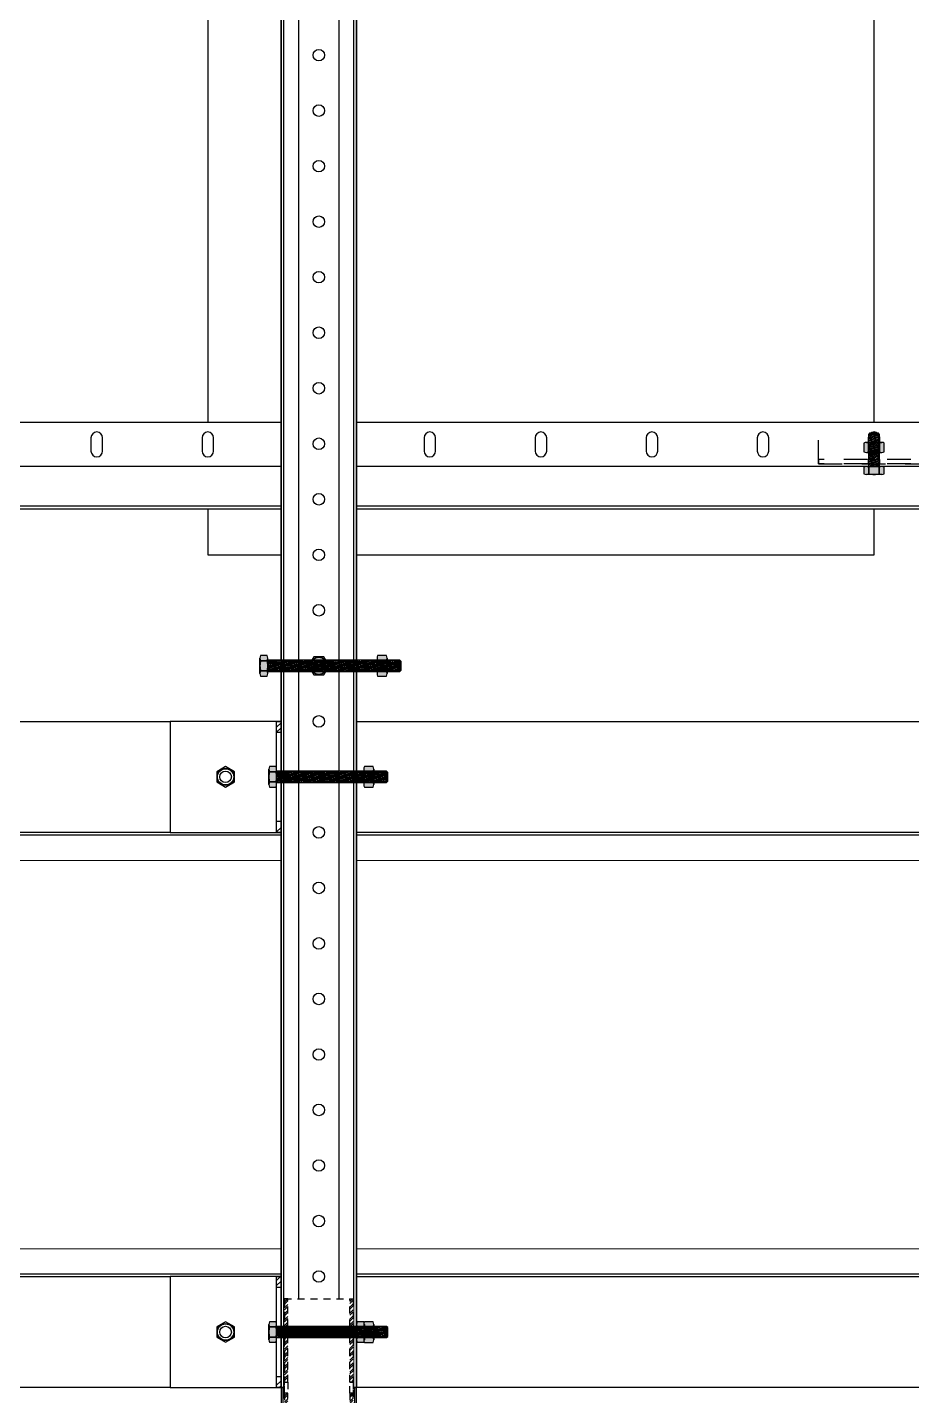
# Model space of a CAD drawing. Header units: millimetres. Extents: x -962357 to -591296, y -223672 to 59420.
# Drawn here: x -791011 to -790613, y -174598 to -173981 of the extents above; entities that cross this region are included whole.
import ezdxf

# ---------------------------------------------------------------- set-up
doc = ezdxf.new("R2010")
doc.units = ezdxf.units.MM
doc.linetypes.add('TA_HL_000.90000', pattern=[5.85, 3.195, -2.655])
doc.linetypes.add('TA_HL_003.00000', pattern=[19.5, 10.65, -8.85])
for name, color, linetype in [('000 - H A T C H', 8, 'Continuous'), ('000 - WIPEOUT', 250, 'Continuous'), ('001 - ASCESSORIES', 251, 'Continuous'), ('A04_TUBE SERIES', 2, 'Continuous'), ('A11_ALU.SOLID SHEET', 2, 'Continuous')]:
    doc.layers.add(name, color=color, linetype=linetype)
doc.layers.add('A-GLAZ-CURT', color=2, linetype='Continuous', lineweight=9)
pattern_1 = [(110, (-0.5, 0), (-0.939693, -0.34202), []), (110, (-0.2012, 0.6409), (-0.939693, -0.34202), [1.25, -0.25, 0, -0.25])]
pattern_2 = [(135, (45431.8018, -77824.1695), (-1.325825215, -1.325825215), []), (135, (45431.8018, -77823.2856), (-1.325825215, -1.325825215), [])]

# ---------------------------------------------------------------- blocks, each defined once
blk = doc.blocks.new('*U4634')
at = {"layer": 'A11_ALU.SOLID SHEET', "color": 0}
blk.add_lwpolyline([(1290, -98.8), (1290, 98.8), (0, 98.8), (0, -98.8)], close=True, dxfattribs=at)
blk = doc.blocks.new('*U4637')
blk.add_attdef('EXTR.OVL-LENGTH_', (-25, -59.09), '', height=5)
blk.add_wipeout([(-25, 0), (25, 0), (25, 7015), (-25, 7015)]).dxf.layer = '000 - WIPEOUT'
at = {"layer": 'A04_TUBE SERIES', "color": 0}
blk.add_lwpolyline([(-25, 0), (25, 0), (25, 7015), (-25, 7015)], close=True, dxfattribs=at)
blk = doc.blocks.new('*U4870')
at = {"color": 3}
blk.add_wipeout([(-875, 150), (875, 150), (875, -150), (-875, -150)], dxfattribs=at).dxf.layer = '000 - WIPEOUT'
at = {"layer": 'A11_ALU.SOLID SHEET', "color": 0, "linetype": 'ByBlock'}
blk.add_lwpolyline([(-875, -150), (875, -150), (875, 150), (-875, 150)], close=True, dxfattribs=at)
blk = doc.blocks.new('000 - ASSCESSORIES_FAMELINE_GALV._SPICE-FOR_HR-02A_TOP_VIEW')
at = {"layer": '001 - ASCESSORIES', "color": 0, "linetype": 'ByBlock'}
blk.add_lwpolyline([(-50, 0), (50, 0), (50, 18.8), (-50, 18.8)], close=True, dxfattribs=at)
at = {"layer": '001 - ASCESSORIES', "linetype": 'ByBlock'}
blk.add_lwpolyline([(-50, 2), (50, 2), (50, 0), (-50, 0)], close=True, dxfattribs=at)
at = {"layer": '001 - ASCESSORIES', "color": 1}
for points in [[(-32.6, 2), (-17.4, 2), (-17.4, 0), (-32.6, 0)], [(22.4, 2), (27.6, 2), (27.6, 0), (22.4, 0)]]:
    blk.add_lwpolyline(points, close=True, dxfattribs=at)
blk = doc.blocks.new('*U4662')
at = {"color": 1}
for p, q in [((-3.46, 4.5), (3.46, 4.5)), ((-3.46, 0), (3.46, 0))]:
    blk.add_line(p, q, dxfattribs=at)
at = {"color": 0}
for points in [[(-2.31, 4.21, 0.249893), (-4.62, 4.21), (-4.62, 0.29, 0.249893), (-2.31, 0.29)], [(2.31, 4.21, 0.062422), (0, 4.5, 0.062422), (-2.31, 4.21), (-2.31, 0.29, 0.061692), (0, 0, 0.061692), (2.31, 0.29)], [(4.62, 4.21, 0.249893), (2.31, 4.21), (2.31, 0.29, 0.249893), (4.62, 0.29)]]:
    blk.add_lwpolyline(points, format="xyb", close=True, dxfattribs=at)
blk = doc.blocks.new('*U4707')
at = {"layer": '000 - H A T C H'}
h = blk.add_hatch(color=250, dxfattribs=at)
h.dxf.hatch_style = 1
edge = h.paths.add_edge_path()
edge.add_line((0.29, 4.62), (4.21, 4.62))
edge.add_arc((2.05, 3.46), 2.45, 0, 28.06093, ccw=False)
edge.add_line((4.5, 3.46), (4.5, 0.01))
edge.add_arc((-4.86, 0), 9.36, -0.02392, 0.02392, ccw=False)
edge.add_line((4.5, 0), (4.5, 0))
edge.add_arc((-4.86, 0), 9.36, -0.02392, 0.02392, ccw=False)
edge.add_line((4.5, -0.01), (4.5, -3.46))
edge.add_arc((2.05, -3.46), 2.45, -28.06093, 0, ccw=False)
edge.add_line((4.21, -4.62), (0.29, -4.62))
edge.add_arc((2.45, -3.46), 2.45, 180, 208.06093, ccw=False)
edge.add_line((0, -3.46), (0, 3.46))
edge.add_arc((2.45, 3.46), 2.45, 151.93907, 180, ccw=False)
at = {"layer": '001 - ASCESSORIES', "color": 0, "rotation": 270}
blk.add_blockref('*U4662', (0, 0), dxfattribs=at)
blk = doc.blocks.new('*U4682')
at = {"color": 1}
for p, q in [((-3.46, 3.5), (3.46, 3.5)), ((-3.46, 0), (3.46, 0))]:
    blk.add_line(p, q, dxfattribs=at)
at = {"color": 0}
for points in [[(-2.31, 3.21, 0.249855), (-4.62, 3.21), (-4.62, 0.29, 0.249855), (-2.31, 0.29)], [(2.31, 3.21, 0.062432), (0, 3.5, 0.062432), (-2.31, 3.21), (-2.31, 0.29, 0.061701), (0, 0, 0.061701), (2.31, 0.29)], [(4.62, 3.21, 0.249855), (2.31, 3.21), (2.31, 0.29, 0.249855), (4.62, 0.29)]]:
    blk.add_lwpolyline(points, format="xyb", close=True, dxfattribs=at)
blk = doc.blocks.new('*U4688')
at = {"layer": '000 - H A T C H'}
h = blk.add_hatch(dxfattribs=at)
h.set_pattern_fill('ANSI35', color=8, scale=4, angle=65)
h.set_pattern_definition(pattern_1)
h.paths.add_polyline_path([(0, -2.5), (14.5, -2.5), (14.5, 2.5), (0, 2.5)])
at = {"color": 8}
blk.add_line((14.5, -2.5), (14.5, 2.5), dxfattribs=at)
at = {"color": 1}
blk.add_lwpolyline([(14.5, 2.5), (0, 2.5), (0, -2.5), (14.5, -2.5), (15, -2), (15, 2)], close=True, dxfattribs=at)
blk = doc.blocks.new('*U4699')
at = {"layer": '000 - H A T C H'}
h = blk.add_hatch(color=250, dxfattribs=at)
h.dxf.hatch_style = 1
edge = h.paths.add_edge_path()
edge.add_line((-0.29, -4.62), (-3.21, -4.62))
edge.add_arc((-1.05, -3.46), 2.45, 180, 208.05689, ccw=False)
edge.add_line((-3.5, -3.46), (-3.5, -0.01))
edge.add_arc((5.86, 0), 9.36, 179.97608, 180.02392, ccw=False)
edge.add_line((-3.5, 0), (-3.5, 0))
edge.add_arc((5.86, 0), 9.36, 179.97608, 180.02392, ccw=False)
edge.add_line((-3.5, 0.01), (-3.5, 3.46))
edge.add_arc((-1.05, 3.46), 2.45, 151.94311, 180, ccw=False)
edge.add_line((-3.21, 4.62), (-0.29, 4.62))
edge.add_arc((-2.45, 3.46), 2.45, 360, 388.05689, ccw=False)
edge.add_line((0, 3.46), (0, -3.46))
edge.add_arc((-2.45, -3.46), 2.45, 331.94311, 360, ccw=False)
blk.add_blockref('*U4688', (0, 0))
at = {"layer": '001 - ASCESSORIES', "rotation": 90}
blk.add_blockref('*U4682', (0, 0), dxfattribs=at)
blk = doc.blocks.new('*U4896')
at = {"linetype": 'ByBlock'}
blk.add_wipeout([(3500, 0), (2400, 0), (2400, 39), (3500, 39)], dxfattribs=at).dxf.layer = '001 - ASCESSORIES'
at = {"color": 1, "linetype": 'ByBlock'}
blk.add_lwpolyline([(2400, 20), (3500, 20), (3500, 39), (2400, 39)], close=True, dxfattribs=at)
for points in [[(2427.6, 7), (2427.6, 13, 1), (2422.4, 13), (2422.4, 7, 1)], [(2477.6, 7), (2477.6, 13, 1), (2472.4, 13), (2472.4, 7, 1)], [(2527.6, 7), (2527.6, 13, 1), (2522.4, 13), (2522.4, 7, 1)], [(2577.6, 7), (2577.6, 13, 1), (2572.4, 13), (2572.4, 7, 1)], [(2627.6, 7), (2627.6, 13, 1), (2622.4, 13), (2622.4, 7, 1)], [(2677.6, 7), (2677.6, 13, 1), (2672.4, 13), (2672.4, 7, 1)], [(2727.6, 7), (2727.6, 13, 1), (2722.4, 13), (2722.4, 7, 1)], [(2777.6, 7), (2777.6, 13, 1), (2772.4, 13), (2772.4, 7, 1)]]:
    blk.add_lwpolyline(points, format="xyb", close=True, dxfattribs=at)
at = {"layer": '001 - ASCESSORIES'}
blk.add_lwpolyline([(2400, 37.8), (3500, 37.8), (3500, 39), (2400, 39)], close=True, dxfattribs=at)
at = {"layer": '001 - ASCESSORIES', "color": 1, "linetype": 'ByBlock'}
blk.add_lwpolyline([(3500, 0), (2400, 0), (2400, 20), (3500, 20)], close=True, dxfattribs=at)
at = {"layer": '001 - ASCESSORIES', "linetype": 'TA_HL_003.00000', "xscale": -1, "rotation": 180}
blk.add_blockref('000 - ASSCESSORIES_FAMELINE_GALV._SPICE-FOR_HR-02A_TOP_VIEW', (2400, 18.8), dxfattribs=at)
at = {"layer": '001 - ASCESSORIES', "rotation": 270}
for name, p in [('*U4699', (2425, 20)), ('*U4707', (2425, 13.6))]:
    blk.add_blockref(name, p, dxfattribs=at)
blk = doc.blocks.new('000 - ASSCESSORIES_FAMELINE_GALV.BRACKET_FITTING_U-PROFILE_CC-01_TOP_VIEW')
at = {"color": 6}
blk.add_wipeout([(1500, -17), (-1500, -17), (-1500, 17), (1500, 17)], dxfattribs=at).dxf.layer = '000 - WIPEOUT'
at = {"layer": '001 - ASCESSORIES', "color": 0, "linetype": 'ByBlock'}
for p, q in [((1500, 15.8), (-1500, 15.8)), ((1500, -15.8), (-1500, -15.8))]:
    blk.add_line(p, q, dxfattribs=at)
at = {"layer": '001 - ASCESSORIES', "color": 1}
blk.add_lwpolyline([(1500, 17), (1500, -17), (-1500, -17), (-1500, 17)], close=True, dxfattribs=at)
at = {"layer": '001 - ASCESSORIES', "color": 0, "linetype": 'ByBlock'}
for points in [[(-1500, 17), (-1500, 9), (1500, 9), (1500, 17)], [(-1500, -9), (-1500, -17), (1500, -17), (1500, -9)]]:
    blk.add_lwpolyline(points, close=True, dxfattribs=at)
at = {"layer": '001 - ASCESSORIES', "color": 1, "linetype": 'Continuous'}
for centre in [(900, 0), (925, 0), (950, 0), (975, 0), (1000, 0), (1025, 0), (1050, 0), (1075, 0), (1100, 0), (1125, 0), (1150, 0), (1175, 0), (1200, 0), (1225, 0), (1250, 0), (1275, 0), (1300, 0), (1325, 0), (1350, 0), (1375, 0), (1400, 0), (1425, 0), (1450, 0), (1475, 0), (1500, 0)]:
    blk.add_circle(centre, 2.6, dxfattribs=at)
blk = doc.blocks.new('000 - ASSCESSORIES_FAMELINE_GALV._SPICE-FOR_CC-01_TOP_VIEW')
blk.add_wipeout([(-40, 15.5), (40, 15.5), (40, -15.5), (-40, -15.5)]).dxf.layer = '000 - WIPEOUT'
at = {"layer": '000 - H A T C H'}
h = blk.add_hatch(dxfattribs=at)
h.set_pattern_fill('ANSI32', color=8, scale=5, angle=90)
h.set_pattern_definition(pattern_2)
h.paths.add_polyline_path([(-27.5, 14), (-27.5, 15.5), (-40, 15.5), (-40, 14)])
h.paths.add_polyline_path([(-2.5, 14), (-2.5, 15.5), (-22.5, 15.5), (-22.5, 14)])
h.paths.add_polyline_path([(27.5, 15.5), (27.5, 14), (40, 14), (40, 15.5)])
h.paths.add_polyline_path([(22.5, 14), (22.5, 15.5), (2.5, 15.5), (2.5, 14)])
h = blk.add_hatch(dxfattribs=at)
h.set_pattern_fill('ANSI32', color=8, scale=5, angle=90)
h.set_pattern_definition(pattern_2)
h.paths.add_polyline_path([(-27.5, -15.5), (-27.5, -14), (-40, -14), (-40, -15.5)])
h.paths.add_polyline_path([(-2.5, -15.5), (-2.5, -14), (-22.5, -14), (-22.5, -15.5)])
h.paths.add_polyline_path([(27.5, -14), (27.5, -15.5), (40, -15.5), (40, -14)])
h.paths.add_polyline_path([(22.5, -15.5), (22.5, -14), (2.5, -14), (2.5, -15.5)])
at = {"layer": '001 - ASCESSORIES', "color": 0, "linetype": 'ByBlock'}
for points in [[(-40, 15.5), (40, 15.5), (40, -15.5), (-40, -15.5)], [(-27.5, 14), (-27.5, 15.5), (-40, 15.5), (-40, 14)], [(-27.5, 15.5), (-22.5, 15.5), (-22.5, 14), (-27.5, 14)], [(-2.5, 14), (-2.5, 15.5), (-22.5, 15.5), (-22.5, 14)], [(-2.5, 15.5), (2.5, 15.5), (2.5, 14), (-2.5, 14)], [(22.5, 14), (22.5, 15.5), (2.5, 15.5), (2.5, 14)], [(22.5, 15.5), (27.5, 15.5), (27.5, 14), (22.5, 14)], [(27.5, 15.5), (27.5, 14), (40, 14), (40, 15.5)], [(-27.5, -15.5), (-27.5, -14), (-40, -14), (-40, -15.5)], [(-27.5, -14), (-22.5, -14), (-22.5, -15.5), (-27.5, -15.5)], [(-2.5, -15.5), (-2.5, -14), (-22.5, -14), (-22.5, -15.5)], [(-2.5, -14), (2.5, -14), (2.5, -15.5), (-2.5, -15.5)], [(2.5, -14), (22.5, -14), (22.5, -15.5), (2.5, -15.5)], [(22.5, -14), (27.5, -14), (27.5, -15.5), (22.5, -15.5)], [(27.5, -14), (40, -14), (40, -15.5), (27.5, -15.5)]]:
    blk.add_lwpolyline(points, close=True, dxfattribs=at)
blk = doc.blocks.new('*U4733')
at = {"layer": '001 - ASCESSORIES', "color": 0, "linetype": 'ByBlock', "rotation": 90}
blk.add_blockref('000 - ASSCESSORIES_FAMELINE_GALV._SPICE-FOR_CC-01_TOP_VIEW', (0, 0), dxfattribs=at)
blk = doc.blocks.new('*U4693')
at = {"layer": '000 - H A T C H'}
h = blk.add_hatch(dxfattribs=at)
h.set_pattern_fill('ANSI35', color=8, scale=4, angle=65)
h.set_pattern_definition(pattern_1)
h.paths.add_polyline_path([(0, -2.5), (44.5, -2.5), (44.5, 2.5), (0, 2.5)])
at = {"color": 8}
blk.add_line((44.5, -2.5), (44.5, 2.5), dxfattribs=at)
at = {"color": 1}
blk.add_lwpolyline([(44.5, 2.5), (0, 2.5), (0, -2.5), (44.5, -2.5), (45, -2), (45, 2)], close=True, dxfattribs=at)
blk = doc.blocks.new('*U4734')
at = {"layer": '000 - H A T C H'}
h = blk.add_hatch(color=250, dxfattribs=at)
h.dxf.hatch_style = 1
edge = h.paths.add_edge_path()
edge.add_line((-0.29, -4.62), (-3.21, -4.62))
edge.add_arc((-1.05, -3.46), 2.45, 180, 208.05689, ccw=False)
edge.add_line((-3.5, -3.46), (-3.5, -0.01))
edge.add_arc((5.86, 0), 9.36, 179.97608, 180.02392, ccw=False)
edge.add_line((-3.5, 0), (-3.5, 0))
edge.add_arc((5.86, 0), 9.36, 179.97608, 180.02392, ccw=False)
edge.add_line((-3.5, 0.01), (-3.5, 3.46))
edge.add_arc((-1.05, 3.46), 2.45, 151.94311, 180, ccw=False)
edge.add_line((-3.21, 4.62), (-0.29, 4.62))
edge.add_arc((-2.45, 3.46), 2.45, 360, 388.05689, ccw=False)
edge.add_line((0, 3.46), (0, -3.46))
edge.add_arc((-2.45, -3.46), 2.45, 331.94311, 360, ccw=False)
blk.add_blockref('*U4693', (0, 0))
at = {"layer": '001 - ASCESSORIES', "rotation": 90}
blk.add_blockref('*U4682', (0, 0), dxfattribs=at)
blk = doc.blocks.new('*U4735')
at = {"layer": '001 - ASCESSORIES', "rotation": 270}
for name, p in [('*U4734', (0, 0)), ('*U4707', (0, -37.2))]:
    blk.add_blockref(name, p, dxfattribs=at)
blk = doc.blocks.new('*U4907')
at = {"layer": '001 - ASCESSORIES'}
blk.add_lwpolyline([(2020, 17), (1500, 17), (1500, -17), (2020, -17)], close=True, dxfattribs=at)
at = {"layer": '001 - ASCESSORIES', "color": 0}
blk.add_lwpolyline([(2020, 16.2), (1500, 16.2), (1500, -16.2), (2020, -16.2)], close=True, dxfattribs=at)
at = {"layer": '001 - ASCESSORIES', "color": 0, "linetype": 'ByBlock'}
blk.add_blockref('000 - ASSCESSORIES_FAMELINE_GALV.BRACKET_FITTING_U-PROFILE_CC-01_TOP_VIEW', (0, 0), dxfattribs=at)
at = {"layer": '001 - ASCESSORIES', "linetype": 'TA_HL_000.90000', "rotation": 90}
blk.add_blockref('*U4733', (1500, 0), dxfattribs=at)
blk.add_blockref('*U4735', (1475, 17))
blk = doc.blocks.new('*U4663')
at = {"layer": '001 - ASCESSORIES', "color": 0}
blk.add_lwpolyline([(4.62, 0), (2.31, 4), (-2.31, 4), (-4.62, 0), (-2.31, -4), (2.31, -4)], close=True, dxfattribs=at)
at = {"layer": '001 - ASCESSORIES', "color": 8}
blk.add_circle((0, 0), 3.85, dxfattribs=at)
at = {"layer": '001 - ASCESSORIES', "color": 0}
blk.add_circle((0, 0), 2.6, dxfattribs=at)
blk = doc.blocks.new('*U4664')
at = {"layer": '000 - H A T C H'}
h = blk.add_hatch(color=250, dxfattribs=at)
h.dxf.hatch_style = 1
h.paths.add_polyline_path([(4, -2.31), (4, 2.31), (0, 4.62), (-4, 2.31), (-4, -2.31), (0, -4.62)])
h.paths.add_polyline_path([(0, -2.6, -1), (0, 2.6, -1)], flags=16)
at = {"layer": '001 - ASCESSORIES', "color": 0, "rotation": 270}
blk.add_blockref('*U4663', (0, 0), dxfattribs=at)
blk = doc.blocks.new('*U4696')
at = {"layer": '000 - H A T C H'}
h = blk.add_hatch(dxfattribs=at)
h.set_pattern_fill('ANSI35', color=8, scale=4, angle=65)
h.set_pattern_definition(pattern_1)
h.paths.add_polyline_path([(0, -2.5), (59.5, -2.5), (59.5, 2.5), (0, 2.5)])
at = {"color": 8}
blk.add_line((59.5, -2.5), (59.5, 2.5), dxfattribs=at)
at = {"color": 1}
blk.add_lwpolyline([(59.5, 2.5), (0, 2.5), (0, -2.5), (59.5, -2.5), (60, -2), (60, 2)], close=True, dxfattribs=at)
blk = doc.blocks.new('*U4748')
at = {"layer": '000 - H A T C H'}
h = blk.add_hatch(color=250, dxfattribs=at)
h.dxf.hatch_style = 1
edge = h.paths.add_edge_path()
edge.add_line((-0.29, -4.62), (-3.21, -4.62))
edge.add_arc((-1.05, -3.46), 2.45, 180, 208.05689, ccw=False)
edge.add_line((-3.5, -3.46), (-3.5, -0.01))
edge.add_arc((5.86, 0), 9.36, 179.97608, 180.02392, ccw=False)
edge.add_line((-3.5, 0), (-3.5, 0))
edge.add_arc((5.86, 0), 9.36, 179.97608, 180.02392, ccw=False)
edge.add_line((-3.5, 0.01), (-3.5, 3.46))
edge.add_arc((-1.05, 3.46), 2.45, 151.94311, 180, ccw=False)
edge.add_line((-3.21, 4.62), (-0.29, 4.62))
edge.add_arc((-2.45, 3.46), 2.45, 360, 388.05689, ccw=False)
edge.add_line((0, 3.46), (0, -3.46))
edge.add_arc((-2.45, -3.46), 2.45, 331.94311, 360, ccw=False)
blk.add_blockref('*U4696', (0, 0))
at = {"layer": '001 - ASCESSORIES', "rotation": 90}
blk.add_blockref('*U4682', (0, 0), dxfattribs=at)
blk = doc.blocks.new('*U4821')
at = {"layer": '001 - ASCESSORIES'}
blk.add_blockref('*U4748', (-23, 0), dxfattribs=at)
at = {"layer": '001 - ASCESSORIES', "color": 2}
for rotation in [90, 90, 270, 270]:
    blk.add_blockref('*U4664', (0, 0), dxfattribs=dict(at, rotation=rotation))
at = {"layer": '001 - ASCESSORIES', "color": 1}
blk.add_blockref('*U4707', (26.2, 0), dxfattribs=at)
blk = doc.blocks.new('000 - ASSCESSORIES_FAMELINE_AL.EXTR._L-PROFILE_50x68mm._non-code_TOP_VIEW')
blk.add_wipeout([(-50, -25), (0, -25), (0, 25), (-50, 25)]).dxf.layer = '000 - WIPEOUT'
at = {"layer": '000 - H A T C H'}
h = blk.add_hatch(dxfattribs=at)
h.set_pattern_fill('ANSI32', color=8, scale=0.5)
h.set_pattern_definition([(45, (-14193.569, 11847.092), (-3.367596, 3.367596), []), (45, (-14191.324, 11847.092), (-3.367596, 3.367596), [])])
h.paths.add_polyline_path([(-2, 20), (0, 20), (0, 25), (-2, 25)])
h.paths.add_polyline_path([(0, -20), (-2, -20), (-2, -25), (0, -25)])
at = {"layer": '001 - ASCESSORIES', "color": 0}
for p, q in [((0, 20), (-2, 20)), ((-2, -20), (0, -20))]:
    blk.add_line(p, q, dxfattribs=at)
at = {"layer": '001 - ASCESSORIES', "color": 1}
blk.add_line((-2, -20), (-2, 20), dxfattribs=at)
at = {"layer": '001 - ASCESSORIES'}
blk.add_lwpolyline([(-50, -25), (0, -25), (0, 25), (-50, 25)], close=True, dxfattribs=at)
at = {"layer": '001 - ASCESSORIES', "color": 0}
for points in [[(-2, 25), (0, 25), (0, 20), (-2, 20)], [(-2, -20), (0, -20), (0, -25), (-2, -25)]]:
    blk.add_lwpolyline(points, close=True, dxfattribs=at)
at = {"layer": '001 - ASCESSORIES', "color": 1}
blk.add_circle((-25, 0), 2.6, dxfattribs=at)
blk = doc.blocks.new('*U4738')
at = {"layer": '001 - ASCESSORIES', "color": 0}
blk.add_blockref('000 - ASSCESSORIES_FAMELINE_AL.EXTR._L-PROFILE_50x68mm._non-code_TOP_VIEW', (0, 0), dxfattribs=at)
blk = doc.blocks.new('*U4683')
blk.add_circle((0, 0), 3.66)
at = {"layer": '001 - ASCESSORIES', "color": 0}
blk.add_lwpolyline([(4.62, 0), (2.31, 4), (-2.31, 4), (-4.62, 0), (-2.31, -4), (2.31, -4)], close=True, dxfattribs=at)
at = {"layer": '001 - ASCESSORIES', "color": 8}
blk.add_circle((0, 0), 3.85, dxfattribs=at)
blk = doc.blocks.new('*U4715')
at = {"layer": '001 - ASCESSORIES', "rotation": 90}
blk.add_blockref('*U4683', (0, 0), dxfattribs=at)
blk = doc.blocks.new('*U4751')
at = {"layer": '001 - ASCESSORIES'}
blk.add_blockref('*U4715', (0, 0), dxfattribs=at)
blk = doc.blocks.new('*U4694')
at = {"layer": '000 - H A T C H'}
h = blk.add_hatch(dxfattribs=at)
h.set_pattern_fill('ANSI35', color=8, scale=4, angle=65)
h.set_pattern_definition(pattern_1)
h.paths.add_polyline_path([(0, -2.5), (49.5, -2.5), (49.5, 2.5), (0, 2.5)])
at = {"color": 8}
blk.add_line((49.5, -2.5), (49.5, 2.5), dxfattribs=at)
at = {"color": 1}
blk.add_lwpolyline([(49.5, 2.5), (0, 2.5), (0, -2.5), (49.5, -2.5), (50, -2), (50, 2)], close=True, dxfattribs=at)
blk = doc.blocks.new('*U4746')
at = {"layer": '000 - H A T C H'}
h = blk.add_hatch(color=250, dxfattribs=at)
h.dxf.hatch_style = 1
edge = h.paths.add_edge_path()
edge.add_line((-0.29, -4.62), (-3.21, -4.62))
edge.add_arc((-1.05, -3.46), 2.45, 180, 208.05689, ccw=False)
edge.add_line((-3.5, -3.46), (-3.5, -0.01))
edge.add_arc((5.86, 0), 9.36, 179.97608, 180.02392, ccw=False)
edge.add_line((-3.5, 0), (-3.5, 0))
edge.add_arc((5.86, 0), 9.36, 179.97608, 180.02392, ccw=False)
edge.add_line((-3.5, 0.01), (-3.5, 3.46))
edge.add_arc((-1.05, 3.46), 2.45, 151.94311, 180, ccw=False)
edge.add_line((-3.21, 4.62), (-0.29, 4.62))
edge.add_arc((-2.45, 3.46), 2.45, 360, 388.05689, ccw=False)
edge.add_line((0, 3.46), (0, -3.46))
edge.add_arc((-2.45, -3.46), 2.45, 331.94311, 360, ccw=False)
blk.add_blockref('*U4694', (0, 0))
at = {"layer": '001 - ASCESSORIES', "rotation": 90}
blk.add_blockref('*U4682', (0, 0), dxfattribs=at)
blk = doc.blocks.new('*U4752')
at = {"layer": '001 - ASCESSORIES'}
for name, p in [('*U4746', (0, 0)), ('*U4707', (39.2, -0.01))]:
    blk.add_blockref(name, p, dxfattribs=at)
blk = doc.blocks.new('*U4794')
at = {"color": 2}
blk.add_blockref('*U4738', (0, 0), dxfattribs=at)
for name, p in [('*U4751', (-25, 0)), ('*U4752', (-2, 0))]:
    blk.add_blockref(name, p)
blk = doc.blocks.new('*U4956')
at = {"layer": 'A11_ALU.SOLID SHEET', "color": 0, "linetype": 'ByBlock', "rotation": 90}
blk.add_blockref('*U4870', (-46100, 2430.5), dxfattribs=at)
at = {"layer": 'A11_ALU.SOLID SHEET', "color": 1}
blk.add_blockref('*U4634', (-47040, 1330.5), dxfattribs=at)
at = {"layer": '001 - ASCESSORIES', "linetype": 'ByBlock', "rotation": 180}
blk.add_blockref('*U4896', (-43525, 1615.2), dxfattribs=at)
at = {"layer": 'A04_TUBE SERIES', "color": 0, "linetype": 'ByBlock', "xscale": -1, "rotation": 90}
for p in [(-40025, 1455.5), (-40025, 1205.5)]:
    blk.add_blockref('*U4637', p, dxfattribs=at)
at = {"layer": '001 - ASCESSORIES', "linetype": 'ByBlock', "rotation": 270}
blk.add_blockref('*U4907', (-46200, 2680.5), dxfattribs=at)
at = {"layer": '001 - ASCESSORIES', "linetype": 'ByBlock'}
for name, p in [('*U4821', (-46200, 1505.5)), ('*U4821', (-46200, 1505.5)), ('*U4794', (-46217, 1455.5)), ('*U4794', (-46217, 1205.5))]:
    blk.add_blockref(name, p, dxfattribs=at)
blk = doc.blocks.new('DPA_CP_Metal Ceiling Panel1 - Horizontal with Gap-16055586-4160-01 UPPER PLATFORM LEVEL - REFLECTED CEILING PLAN')
at = {"layer": 'A-GLAZ-CURT'}
for p, q in [((-778732.37, 5049.02), (-777442.37, 5049.02)), ((-778732.37, 5049.02), (-777442.37, 5049.02)), ((-778732.37, 4999.02), (-777442.37, 4999.02)), ((-778732.37, 4824.02), (-777442.37, 4824.02)), ((-778732.37, 4774.02), (-777442.37, 4774.02)), ((-777442.37, 4774.02), (-778732.37, 4774.02)), ((-777442.37, 4774.02), (-778732.37, 4774.02))]:
    blk.add_line(p, q, dxfattribs=at)
blk = doc.blocks.new('*U441')
at = {"layer": 'A11_ALU.SOLID SHEET', "color": 0}
blk.add_lwpolyline([(1290, -98.8), (1290, 98.8), (0, 98.8), (0, -98.8)], close=True, dxfattribs=at)
blk = doc.blocks.new('*U719')
blk.add_attdef('EXTR.OVL-LENGTH_', (-25, -59.09), '', height=5)
blk.add_wipeout([(-25, 0), (25, 0), (25, 7015), (-25, 7015)]).dxf.layer = '000 - WIPEOUT'
at = {"layer": 'A04_TUBE SERIES', "color": 0}
blk.add_lwpolyline([(-25, 0), (25, 0), (25, 7015), (-25, 7015)], close=True, dxfattribs=at)
blk = doc.blocks.new('*U703')
at = {"color": 3}
blk.add_wipeout([(-875, 150), (875, 150), (875, -150), (-875, -150)], dxfattribs=at).dxf.layer = '000 - WIPEOUT'
at = {"layer": 'A11_ALU.SOLID SHEET', "color": 0, "linetype": 'ByBlock'}
blk.add_lwpolyline([(-875, -150), (875, -150), (875, 150), (-875, 150)], close=True, dxfattribs=at)
blk = doc.blocks.new('*U349')
at = {"color": 1}
for p, q in [((-3.46, 4.5), (3.46, 4.5)), ((-3.46, 0), (3.46, 0))]:
    blk.add_line(p, q, dxfattribs=at)
at = {"color": 0}
for points in [[(-2.31, 4.21, 0.249893), (-4.62, 4.21), (-4.62, 0.29, 0.249893), (-2.31, 0.29)], [(2.31, 4.21, 0.062422), (0, 4.5, 0.062422), (-2.31, 4.21), (-2.31, 0.29, 0.061692), (0, 0, 0.061692), (2.31, 0.29)], [(4.62, 4.21, 0.249893), (2.31, 4.21), (2.31, 0.29, 0.249893), (4.62, 0.29)]]:
    blk.add_lwpolyline(points, format="xyb", close=True, dxfattribs=at)
blk = doc.blocks.new('*U667')
at = {"layer": '000 - H A T C H'}
h = blk.add_hatch(color=250, dxfattribs=at)
h.dxf.hatch_style = 1
edge = h.paths.add_edge_path()
edge.add_line((0.29, 4.62), (4.21, 4.62))
edge.add_arc((2.05, 3.46), 2.45, 0, 28.06093, ccw=False)
edge.add_line((4.5, 3.46), (4.5, 0.01))
edge.add_arc((-4.86, 0), 9.36, -0.02392, 0.02392, ccw=False)
edge.add_line((4.5, 0), (4.5, 0))
edge.add_arc((-4.86, 0), 9.36, -0.02392, 0.02392, ccw=False)
edge.add_line((4.5, -0.01), (4.5, -3.46))
edge.add_arc((2.05, -3.46), 2.45, -28.06093, 0, ccw=False)
edge.add_line((4.21, -4.62), (0.29, -4.62))
edge.add_arc((2.45, -3.46), 2.45, 180, 208.06093, ccw=False)
edge.add_line((0, -3.46), (0, 3.46))
edge.add_arc((2.45, 3.46), 2.45, 151.93907, 180, ccw=False)
at = {"layer": '001 - ASCESSORIES', "color": 0, "rotation": 270}
blk.add_blockref('*U349', (0, 0), dxfattribs=at)
blk = doc.blocks.new('*U351')
at = {"color": 1}
for p, q in [((-3.46, 3.5), (3.46, 3.5)), ((-3.46, 0), (3.46, 0))]:
    blk.add_line(p, q, dxfattribs=at)
at = {"color": 0}
for points in [[(-2.31, 3.21, 0.249855), (-4.62, 3.21), (-4.62, 0.29, 0.249855), (-2.31, 0.29)], [(2.31, 3.21, 0.062432), (0, 3.5, 0.062432), (-2.31, 3.21), (-2.31, 0.29, 0.061701), (0, 0, 0.061701), (2.31, 0.29)], [(4.62, 3.21, 0.249855), (2.31, 3.21), (2.31, 0.29, 0.249855), (4.62, 0.29)]]:
    blk.add_lwpolyline(points, format="xyb", close=True, dxfattribs=at)
blk = doc.blocks.new('*U357')
at = {"layer": '000 - H A T C H'}
h = blk.add_hatch(dxfattribs=at)
h.set_pattern_fill('ANSI35', color=8, scale=4, angle=65)
h.set_pattern_definition(pattern_1)
h.paths.add_polyline_path([(0, -2.5), (14.5, -2.5), (14.5, 2.5), (0, 2.5)])
at = {"color": 8}
blk.add_line((14.5, -2.5), (14.5, 2.5), dxfattribs=at)
at = {"color": 1}
blk.add_lwpolyline([(14.5, 2.5), (0, 2.5), (0, -2.5), (14.5, -2.5), (15, -2), (15, 2)], close=True, dxfattribs=at)
blk = doc.blocks.new('*U666')
at = {"layer": '000 - H A T C H'}
h = blk.add_hatch(color=250, dxfattribs=at)
h.dxf.hatch_style = 1
edge = h.paths.add_edge_path()
edge.add_line((-0.29, -4.62), (-3.21, -4.62))
edge.add_arc((-1.05, -3.46), 2.45, 180, 208.05689, ccw=False)
edge.add_line((-3.5, -3.46), (-3.5, -0.01))
edge.add_arc((5.86, 0), 9.36, 179.97608, 180.02392, ccw=False)
edge.add_line((-3.5, 0), (-3.5, 0))
edge.add_arc((5.86, 0), 9.36, 179.97608, 180.02392, ccw=False)
edge.add_line((-3.5, 0.01), (-3.5, 3.46))
edge.add_arc((-1.05, 3.46), 2.45, 151.94311, 180, ccw=False)
edge.add_line((-3.21, 4.62), (-0.29, 4.62))
edge.add_arc((-2.45, 3.46), 2.45, 360, 388.05689, ccw=False)
edge.add_line((0, 3.46), (0, -3.46))
edge.add_arc((-2.45, -3.46), 2.45, 331.94311, 360, ccw=False)
blk.add_blockref('*U357', (0, 0))
at = {"layer": '001 - ASCESSORIES', "rotation": 90}
blk.add_blockref('*U351', (0, 0), dxfattribs=at)
blk = doc.blocks.new('*U500')
at = {"linetype": 'ByBlock'}
blk.add_wipeout([(3500, 0), (2400, 0), (2400, 39), (3500, 39)], dxfattribs=at).dxf.layer = '001 - ASCESSORIES'
at = {"color": 1, "linetype": 'ByBlock'}
blk.add_lwpolyline([(2400, 20), (3500, 20), (3500, 39), (2400, 39)], close=True, dxfattribs=at)
for points in [[(2427.6, 7), (2427.6, 13, 1), (2422.4, 13), (2422.4, 7, 1)], [(2477.6, 7), (2477.6, 13, 1), (2472.4, 13), (2472.4, 7, 1)], [(2527.6, 7), (2527.6, 13, 1), (2522.4, 13), (2522.4, 7, 1)], [(2577.6, 7), (2577.6, 13, 1), (2572.4, 13), (2572.4, 7, 1)], [(2627.6, 7), (2627.6, 13, 1), (2622.4, 13), (2622.4, 7, 1)], [(2677.6, 7), (2677.6, 13, 1), (2672.4, 13), (2672.4, 7, 1)], [(2727.6, 7), (2727.6, 13, 1), (2722.4, 13), (2722.4, 7, 1)], [(2777.6, 7), (2777.6, 13, 1), (2772.4, 13), (2772.4, 7, 1)]]:
    blk.add_lwpolyline(points, format="xyb", close=True, dxfattribs=at)
at = {"layer": '001 - ASCESSORIES'}
blk.add_lwpolyline([(2400, 37.8), (3500, 37.8), (3500, 39), (2400, 39)], close=True, dxfattribs=at)
at = {"layer": '001 - ASCESSORIES', "color": 1, "linetype": 'ByBlock'}
blk.add_lwpolyline([(3500, 0), (2400, 0), (2400, 20), (3500, 20)], close=True, dxfattribs=at)
at = {"layer": '001 - ASCESSORIES', "linetype": 'TA_HL_003.00000', "xscale": -1, "rotation": 180}
blk.add_blockref('000 - ASSCESSORIES_FAMELINE_GALV._SPICE-FOR_HR-02A_TOP_VIEW', (2400, 18.8), dxfattribs=at)
at = {"layer": '001 - ASCESSORIES', "rotation": 270}
for name, p in [('*U666', (2425, 20)), ('*U667', (2425, 13.6))]:
    blk.add_blockref(name, p, dxfattribs=at)
blk = doc.blocks.new('*U677')
at = {"layer": '001 - ASCESSORIES', "color": 0, "linetype": 'ByBlock', "rotation": 90}
blk.add_blockref('000 - ASSCESSORIES_FAMELINE_GALV._SPICE-FOR_CC-01_TOP_VIEW', (0, 0), dxfattribs=at)
blk = doc.blocks.new('*U362')
at = {"layer": '000 - H A T C H'}
h = blk.add_hatch(dxfattribs=at)
h.set_pattern_fill('ANSI35', color=8, scale=4, angle=65)
h.set_pattern_definition(pattern_1)
h.paths.add_polyline_path([(0, -2.5), (44.5, -2.5), (44.5, 2.5), (0, 2.5)])
at = {"color": 8}
blk.add_line((44.5, -2.5), (44.5, 2.5), dxfattribs=at)
at = {"color": 1}
blk.add_lwpolyline([(44.5, 2.5), (0, 2.5), (0, -2.5), (44.5, -2.5), (45, -2), (45, 2)], close=True, dxfattribs=at)
blk = doc.blocks.new('*U675')
at = {"layer": '000 - H A T C H'}
h = blk.add_hatch(color=250, dxfattribs=at)
h.dxf.hatch_style = 1
edge = h.paths.add_edge_path()
edge.add_line((-0.29, -4.62), (-3.21, -4.62))
edge.add_arc((-1.05, -3.46), 2.45, 180, 208.05689, ccw=False)
edge.add_line((-3.5, -3.46), (-3.5, -0.01))
edge.add_arc((5.86, 0), 9.36, 179.97608, 180.02392, ccw=False)
edge.add_line((-3.5, 0), (-3.5, 0))
edge.add_arc((5.86, 0), 9.36, 179.97608, 180.02392, ccw=False)
edge.add_line((-3.5, 0.01), (-3.5, 3.46))
edge.add_arc((-1.05, 3.46), 2.45, 151.94311, 180, ccw=False)
edge.add_line((-3.21, 4.62), (-0.29, 4.62))
edge.add_arc((-2.45, 3.46), 2.45, 360, 388.05689, ccw=False)
edge.add_line((0, 3.46), (0, -3.46))
edge.add_arc((-2.45, -3.46), 2.45, 331.94311, 360, ccw=False)
blk.add_blockref('*U362', (0, 0))
at = {"layer": '001 - ASCESSORIES', "rotation": 90}
blk.add_blockref('*U351', (0, 0), dxfattribs=at)
blk = doc.blocks.new('*U678')
at = {"layer": '001 - ASCESSORIES', "rotation": 270}
for name, p in [('*U675', (0, 0)), ('*U667', (0, -37.2))]:
    blk.add_blockref(name, p, dxfattribs=at)
blk = doc.blocks.new('*U521')
at = {"layer": '001 - ASCESSORIES'}
blk.add_lwpolyline([(2020, 17), (1500, 17), (1500, -17), (2020, -17)], close=True, dxfattribs=at)
at = {"layer": '001 - ASCESSORIES', "color": 0}
blk.add_lwpolyline([(2020, 16.2), (1500, 16.2), (1500, -16.2), (2020, -16.2)], close=True, dxfattribs=at)
at = {"layer": '001 - ASCESSORIES', "color": 0, "linetype": 'ByBlock'}
blk.add_blockref('000 - ASSCESSORIES_FAMELINE_GALV.BRACKET_FITTING_U-PROFILE_CC-01_TOP_VIEW', (0, 0), dxfattribs=at)
at = {"layer": '001 - ASCESSORIES', "linetype": 'TA_HL_000.90000', "rotation": 90}
blk.add_blockref('*U677', (1500, 0), dxfattribs=at)
blk.add_blockref('*U678', (1475, 17))
blk = doc.blocks.new('*U350')
at = {"layer": '001 - ASCESSORIES', "color": 0}
blk.add_lwpolyline([(4.62, 0), (2.31, 4), (-2.31, 4), (-4.62, 0), (-2.31, -4), (2.31, -4)], close=True, dxfattribs=at)
at = {"layer": '001 - ASCESSORIES', "color": 8}
blk.add_circle((0, 0), 3.85, dxfattribs=at)
at = {"layer": '001 - ASCESSORIES', "color": 0}
blk.add_circle((0, 0), 2.6, dxfattribs=at)
blk = doc.blocks.new('*U671')
at = {"layer": '000 - H A T C H'}
h = blk.add_hatch(color=250, dxfattribs=at)
h.dxf.hatch_style = 1
h.paths.add_polyline_path([(4, -2.31), (4, 2.31), (0, 4.62), (-4, 2.31), (-4, -2.31), (0, -4.62)])
h.paths.add_polyline_path([(0, -2.6, -1), (0, 2.6, -1)], flags=16)
at = {"layer": '001 - ASCESSORIES', "color": 0, "rotation": 270}
blk.add_blockref('*U350', (0, 0), dxfattribs=at)
blk = doc.blocks.new('*U365')
at = {"layer": '000 - H A T C H'}
h = blk.add_hatch(dxfattribs=at)
h.set_pattern_fill('ANSI35', color=8, scale=4, angle=65)
h.set_pattern_definition(pattern_1)
h.paths.add_polyline_path([(0, -2.5), (59.5, -2.5), (59.5, 2.5), (0, 2.5)])
at = {"color": 8}
blk.add_line((59.5, -2.5), (59.5, 2.5), dxfattribs=at)
at = {"color": 1}
blk.add_lwpolyline([(59.5, 2.5), (0, 2.5), (0, -2.5), (59.5, -2.5), (60, -2), (60, 2)], close=True, dxfattribs=at)
blk = doc.blocks.new('*U583')
at = {"layer": '000 - H A T C H'}
h = blk.add_hatch(color=250, dxfattribs=at)
h.dxf.hatch_style = 1
edge = h.paths.add_edge_path()
edge.add_line((-0.29, -4.62), (-3.21, -4.62))
edge.add_arc((-1.05, -3.46), 2.45, 180, 208.05689, ccw=False)
edge.add_line((-3.5, -3.46), (-3.5, -0.01))
edge.add_arc((5.86, 0), 9.36, 179.97608, 180.02392, ccw=False)
edge.add_line((-3.5, 0), (-3.5, 0))
edge.add_arc((5.86, 0), 9.36, 179.97608, 180.02392, ccw=False)
edge.add_line((-3.5, 0.01), (-3.5, 3.46))
edge.add_arc((-1.05, 3.46), 2.45, 151.94311, 180, ccw=False)
edge.add_line((-3.21, 4.62), (-0.29, 4.62))
edge.add_arc((-2.45, 3.46), 2.45, 360, 388.05689, ccw=False)
edge.add_line((0, 3.46), (0, -3.46))
edge.add_arc((-2.45, -3.46), 2.45, 331.94311, 360, ccw=False)
blk.add_blockref('*U365', (0, 0))
at = {"layer": '001 - ASCESSORIES', "rotation": 90}
blk.add_blockref('*U351', (0, 0), dxfattribs=at)
blk = doc.blocks.new('*U686')
at = {"layer": '001 - ASCESSORIES'}
blk.add_blockref('*U583', (-23, 0), dxfattribs=at)
at = {"layer": '001 - ASCESSORIES', "color": 2}
for rotation in [90, 90, 270, 270]:
    blk.add_blockref('*U671', (0, 0), dxfattribs=dict(at, rotation=rotation))
at = {"layer": '001 - ASCESSORIES', "color": 1}
blk.add_blockref('*U667', (26.2, 0), dxfattribs=at)
blk = doc.blocks.new('*U573')
at = {"layer": '001 - ASCESSORIES', "color": 0}
blk.add_blockref('000 - ASSCESSORIES_FAMELINE_AL.EXTR._L-PROFILE_50x68mm._non-code_TOP_VIEW', (0, 0), dxfattribs=at)
blk = doc.blocks.new('*U352')
blk.add_circle((0, 0), 3.66)
at = {"layer": '001 - ASCESSORIES', "color": 0}
blk.add_lwpolyline([(4.62, 0), (2.31, 4), (-2.31, 4), (-4.62, 0), (-2.31, -4), (2.31, -4)], close=True, dxfattribs=at)
at = {"layer": '001 - ASCESSORIES', "color": 8}
blk.add_circle((0, 0), 3.85, dxfattribs=at)
blk = doc.blocks.new('*U662')
at = {"layer": '001 - ASCESSORIES', "rotation": 90}
blk.add_blockref('*U352', (0, 0), dxfattribs=at)
blk = doc.blocks.new('*U569')
at = {"layer": '001 - ASCESSORIES'}
blk.add_blockref('*U662', (0, 0), dxfattribs=at)
blk = doc.blocks.new('*U363')
at = {"layer": '000 - H A T C H'}
h = blk.add_hatch(dxfattribs=at)
h.set_pattern_fill('ANSI35', color=8, scale=4, angle=65)
h.set_pattern_definition(pattern_1)
h.paths.add_polyline_path([(0, -2.5), (49.5, -2.5), (49.5, 2.5), (0, 2.5)])
at = {"color": 8}
blk.add_line((49.5, -2.5), (49.5, 2.5), dxfattribs=at)
at = {"color": 1}
blk.add_lwpolyline([(49.5, 2.5), (0, 2.5), (0, -2.5), (49.5, -2.5), (50, -2), (50, 2)], close=True, dxfattribs=at)
blk = doc.blocks.new('*U584')
at = {"layer": '000 - H A T C H'}
h = blk.add_hatch(color=250, dxfattribs=at)
h.dxf.hatch_style = 1
edge = h.paths.add_edge_path()
edge.add_line((-0.29, -4.62), (-3.21, -4.62))
edge.add_arc((-1.05, -3.46), 2.45, 180, 208.05689, ccw=False)
edge.add_line((-3.5, -3.46), (-3.5, -0.01))
edge.add_arc((5.86, 0), 9.36, 179.97608, 180.02392, ccw=False)
edge.add_line((-3.5, 0), (-3.5, 0))
edge.add_arc((5.86, 0), 9.36, 179.97608, 180.02392, ccw=False)
edge.add_line((-3.5, 0.01), (-3.5, 3.46))
edge.add_arc((-1.05, 3.46), 2.45, 151.94311, 180, ccw=False)
edge.add_line((-3.21, 4.62), (-0.29, 4.62))
edge.add_arc((-2.45, 3.46), 2.45, 360, 388.05689, ccw=False)
edge.add_line((0, 3.46), (0, -3.46))
edge.add_arc((-2.45, -3.46), 2.45, 331.94311, 360, ccw=False)
blk.add_blockref('*U363', (0, 0))
at = {"layer": '001 - ASCESSORIES', "rotation": 90}
blk.add_blockref('*U351', (0, 0), dxfattribs=at)
blk = doc.blocks.new('*U680')
at = {"layer": '001 - ASCESSORIES'}
for name, p in [('*U584', (0, 0)), ('*U667', (39.2, -0.01))]:
    blk.add_blockref(name, p, dxfattribs=at)
blk = doc.blocks.new('*U681')
at = {"color": 2}
blk.add_blockref('*U573', (0, 0), dxfattribs=at)
for name, p in [('*U569', (-25, 0)), ('*U680', (-2, 0))]:
    blk.add_blockref(name, p)

msp = doc.modelspace()

# ---------------------------------------------------------------- block references
at = {"layer": 'A-GLAZ-CURT'}
msp.add_blockref('DPA_CP_Metal Ceiling Panel1 - Horizontal with Gap-16055586-4160-01 UPPER PLATFORM LEVEL - REFLECTED CEILING PLAN', (-12987.5, -179355.5), dxfattribs=at)

# ---------------------------------------------------------------- next in the draw order: block references
msp.add_blockref('*U4956', (-744680, -175774.39))

# ---------------------------------------------------------------- next in the draw order: block references
at = {"layer": 'A11_ALU.SOLID SHEET', "color": 0, "linetype": 'ByBlock', "rotation": 90}
msp.add_blockref('*U703', (-790780, -173343.89), dxfattribs=at)
at = {"layer": 'A11_ALU.SOLID SHEET', "color": 1}
msp.add_blockref('*U441', (-791720, -174443.89), dxfattribs=at)

# ---------------------------------------------------------------- next in the draw order: block references
at = {"layer": '001 - ASCESSORIES', "linetype": 'ByBlock', "rotation": 180}
msp.add_blockref('*U500', (-788205, -174159.19), dxfattribs=at)
at = {"layer": 'A04_TUBE SERIES', "color": 0, "linetype": 'ByBlock', "xscale": -1, "rotation": 90}
for p in [(-784705, -174318.89), (-784705, -174568.89)]:
    msp.add_blockref('*U719', p, dxfattribs=at)

# ---------------------------------------------------------------- next in the draw order: block references
at = {"layer": '001 - ASCESSORIES', "linetype": 'ByBlock', "rotation": 270}
msp.add_blockref('*U521', (-790880, -173093.89), dxfattribs=at)

# ---------------------------------------------------------------- next in the draw order: block references
at = {"layer": '001 - ASCESSORIES', "linetype": 'ByBlock'}
for name, p in [('*U686', (-790880, -174268.89)), ('*U686', (-790880, -174268.89)), ('*U681', (-790897, -174318.89)), ('*U681', (-790897, -174568.89))]:
    msp.add_blockref(name, p, dxfattribs=at)

doc.saveas('drawing.dxf')
